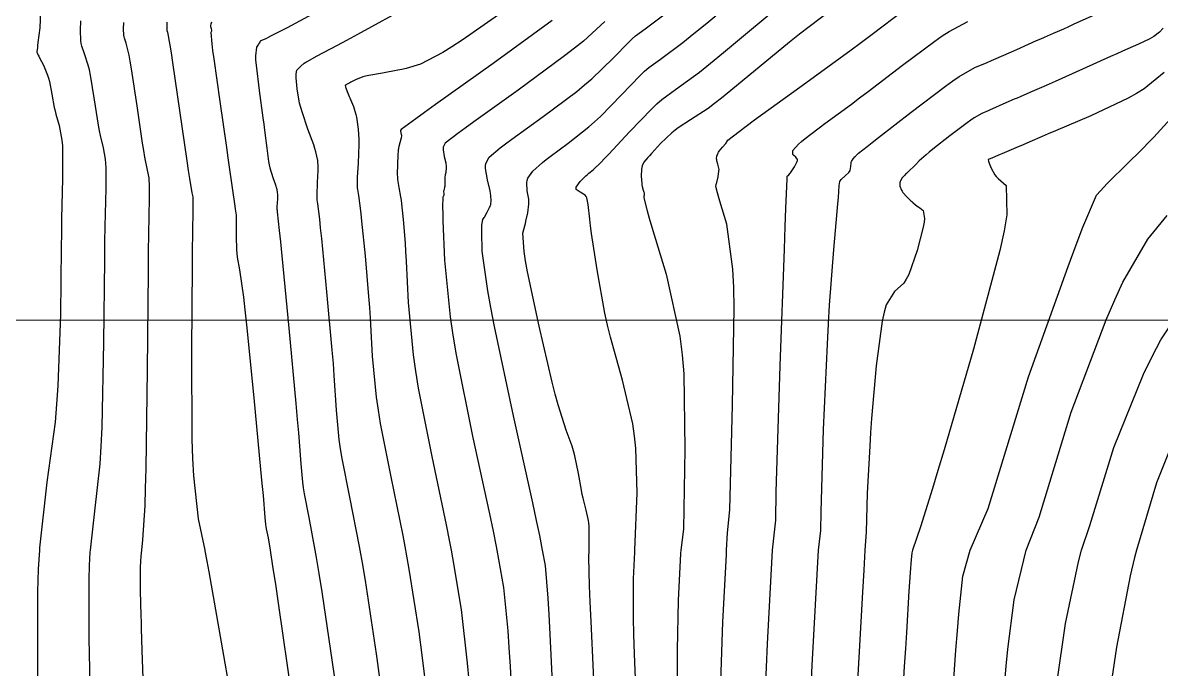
# Model space of a CAD drawing. Header units: metres. Extents: x 837117 to 838477, y 1189012 to 1191015.
# Drawn here: x 837526.7 to 837595.3, y 1189992.8 to 1190031.8 of the extents above; entities that cross this region are included whole.
import ezdxf

# ---------------------------------------------------------------- set-up
doc = ezdxf.new("R2010")
doc.units = ezdxf.units.M
doc.header["$LTSCALE"] = 0.3
doc.layers.add('COORD', color=7, linetype='Continuous', lineweight=20)
doc.layers.add('COTAS 10', color=1, linetype='Continuous')
doc.layers.add('COTAS INT', color=252, linetype='Continuous')

msp = doc.modelspace()

# ---------------------------------------------------------------- linework, layer by layer
at = {"layer": 'COORD'}
msp.add_line((837476.514, 1190013.872), (838476.514, 1190013.872), dxfattribs=at)
at = {"layer": 'COTAS 10'}
for points, elevation in [([(837561.26, 1189989.594), (837560.981, 1189995.699), (837560.93, 1189996.891), (837560.889, 1189997.868), (837560.836, 1189999.594), (837560.856, 1189999.975), (837560.857, 1190000), (837560.872, 1190001.456), (837560.853, 1190001.63), (837560.827, 1190001.804), (837560.68, 1190002.425), (837560.494, 1190003.138), (837560.444, 1190003.37), (837560.394, 1190003.617), (837560.219, 1190004.631), (837560.002, 1190005.706), (837559.926, 1190005.992), (837559.843, 1190006.272), (837559.486, 1190007.24), (837558.99, 1190008.77), (837558.819, 1190009.405), (837558.633, 1190010.131), (837557.843, 1190013.514), (837557.156, 1190016.797), (837557.035, 1190017.46), (837556.945, 1190018.015), (837556.869, 1190019.131), (837556.989, 1190019.572), (837557.022, 1190019.702), (837557.054, 1190019.836), (837557.166, 1190020.346), (837557.228, 1190020.875), (837557.228, 1190021.02), (837557.22, 1190021.164), (837557.129, 1190021.679), (837557.097, 1190022.172), (837557.126, 1190022.302), (837557.172, 1190022.43), (837557.477, 1190022.869), (837558.052, 1190023.382), (837558.269, 1190023.556), (837558.511, 1190023.745), (837559.593, 1190024.543), (837560.844, 1190025.531), (837561.193, 1190025.839), (837561.542, 1190026.162), (837562.809, 1190027.455), (837563.944, 1190028.632), (837564.209, 1190028.883), (837564.453, 1190029.101), (837565.158, 1190029.615), (837566.517, 1190030.624), (837567.174, 1190031.154), (837567.953, 1190031.792), (837571.777, 1190035)], 1650), ([(837548.639, 1189989.273), (837548.087, 1189993.472), (837548.048, 1189993.765), (837547.374, 1189998.183), (837547.197, 1189999.241), (837547.065, 1190000), (837547.025, 1190000.229), (837546.439, 1190003.2), (837545.977, 1190005.532), (837545.882, 1190006.115), (837545.802, 1190006.672), (837545.635, 1190008.459), (837545.502, 1190010.532), (837545.443, 1190011.268), (837545.376, 1190012.075), (837545.056, 1190015.577), (837544.74, 1190018.803), (837544.676, 1190019.436), (837544.621, 1190019.957), (837544.507, 1190020.898), (837544.471, 1190021.133), (837544.466, 1190021.208), (837544.462, 1190021.288), (837544.467, 1190021.614), (837544.485, 1190021.971), (837544.49, 1190022.071), (837544.495, 1190022.17), (837544.515, 1190022.533), (837544.525, 1190022.902), (837544.525, 1190023.006), (837544.522, 1190023.112), (837544.501, 1190023.498), (837544.392, 1190024.028), (837544.334, 1190024.224), (837544.265, 1190024.44), (837543.915, 1190025.398), (837543.555, 1190026.437), (837543.479, 1190026.704), (837543.413, 1190026.963), (837543.262, 1190027.827), (837543.208, 1190028.489), (837543.204, 1190028.622), (837543.205, 1190028.732), (837543.245, 1190028.945), (837543.324, 1190029.026), (837543.348, 1190029.053), (837543.374, 1190029.082), (837543.477, 1190029.199), (837543.691, 1190029.369), (837543.787, 1190029.43), (837543.899, 1190029.496), (837544.433, 1190029.788), (837545.687, 1190030.458), (837546.252, 1190030.763), (837546.911, 1190031.119), (837550.078, 1190032.84)], 1640), ([(837574.076, 1189988.205), (837574.315, 1189993.05), (837574.617, 1189998.545), (837574.689, 1190000), (837574.83, 1190001.197), (837574.849, 1190002.316), (837574.999, 1190007.293), (837575.221, 1190012.431), (837575.286, 1190013.651), (837575.352, 1190014.784), (837575.605, 1190018.141), (837575.815, 1190020.426), (837575.854, 1190020.883), (837575.885, 1190021.263), (837575.93, 1190022), (837575.98, 1190022.232), (837576.015, 1190022.294), (837576.058, 1190022.355), (837576.29, 1190022.568), (837576.52, 1190022.781), (837576.563, 1190022.841), (837576.596, 1190022.903), (837576.64, 1190023.131), (837576.651, 1190023.346), (837576.664, 1190023.399), (837576.682, 1190023.449), (837576.779, 1190023.607), (837576.888, 1190023.726), (837576.912, 1190023.753), (837576.934, 1190023.776), (837576.994, 1190023.835), (837577.037, 1190023.875), (837577.049, 1190023.887), (837577.062, 1190023.899), (837577.106, 1190023.945), (837577.617, 1190024.352), (837577.924, 1190024.592), (837578.303, 1190024.888), (837580.269, 1190026.416), (837582.338, 1190027.979), (837582.782, 1190028.296), (837583.171, 1190028.563), (837584.11, 1190029.113), (837584.848, 1190029.415), (837585.11, 1190029.527), (837585.396, 1190029.651), (837586.638, 1190030.199), (837587.831, 1190030.731), (837588.087, 1190030.845), (837588.311, 1190030.944), (837588.852, 1190031.18), (837589.467, 1190031.45), (837589.738, 1190031.571), (837590.052, 1190031.712), (837591.551, 1190032.385)], 1660), ([(837530.813, 1189990.96), (837530.72, 1189994.698), (837530.716, 1189998.231), (837530.748, 1189999.088), (837530.793, 1189999.893), (837530.805, 1190000), (837531.074, 1190002.362), (837531.383, 1190005.217), (837531.447, 1190006.265), (837531.501, 1190007.424), (837531.615, 1190012.539), (837531.666, 1190017.517), (837531.679, 1190018.589), (837531.693, 1190019.528), (837531.74, 1190021.815), (837531.744, 1190023.056), (837531.73, 1190023.335), (837531.71, 1190023.586), (837531.584, 1190024.262), (837531.399, 1190025.005), (837531.343, 1190025.299), (837531.283, 1190025.632), (837531.048, 1190027.15), (837530.803, 1190028.653), (837530.737, 1190028.975), (837530.673, 1190029.257), (837530.448, 1190029.934), (837530.278, 1190030.402), (837530.248, 1190030.552), (837530.225, 1190030.71), (837530.205, 1190031.352), (837530.228, 1190031.921)], 1630), ([(837589.053, 1189991.942), (837589.569, 1189995.581), (837590.364, 1189999.315), (837590.546, 1190000), (837591.052, 1190001.495), (837592.489, 1190006.203), (837594.276, 1190010.619), (837594.796, 1190011.686), (837595.328, 1190012.685), (837597.339, 1190015.729)], 1670)]:
    msp.add_lwpolyline(points, dxfattribs=dict(at, elevation=elevation))
at = {"layer": 'COTAS INT'}
for points, elevation in [([(837563.817, 1189988.285), (837563.588, 1189993.767), (837563.552, 1189994.928), (837563.527, 1189995.935), (837563.532, 1189998.285), (837563.616, 1189999.896), (837563.621, 1190000), (837563.762, 1190003.462), (837563.686, 1190006.153), (837563.603, 1190006.89), (837563.493, 1190007.624), (837562.871, 1190010.249), (837562.151, 1190012.856), (837561.978, 1190013.578), (837561.818, 1190014.301), (837561.337, 1190016.914), (837561.01, 1190019.108), (837560.948, 1190019.567), (837560.897, 1190019.961), (837560.813, 1190020.848), (837560.733, 1190021.245), (837560.686, 1190021.33), (837560.627, 1190021.405), (837560.32, 1190021.59), (837560.09, 1190021.759), (837560.079, 1190021.825), (837560.09, 1190021.899), (837560.322, 1190022.235), (837560.673, 1190022.58), (837560.76, 1190022.66), (837560.842, 1190022.733), (837561.101, 1190022.941), (837561.578, 1190023.392), (837561.798, 1190023.619), (837562.056, 1190023.891), (837563.305, 1190025.239), (837564.64, 1190026.624), (837564.952, 1190026.919), (837565.24, 1190027.175), (837566.069, 1190027.781), (837567.508, 1190028.831), (837568.179, 1190029.368), (837568.969, 1190030.012), (837572.808, 1190033.227)], 1652), ([(837576.2, 1190033.125), (837574.122, 1190031.571), (837573.536, 1190031.113), (837572.945, 1190030.644), (837570.773, 1190028.852), (837568.851, 1190027.27), (837568.418, 1190026.933), (837568.028, 1190026.64), (837566.98, 1190025.946), (837566.237, 1190025.479), (837566.039, 1190025.329), (837565.844, 1190025.17), (837565.172, 1190024.519), (837564.622, 1190023.916), (837564.505, 1190023.787), (837564.404, 1190023.674), (837564.164, 1190023.402), (837564.055, 1190023.171), (837564.035, 1190023.084), (837564.021, 1190022.987), (837564.006, 1190022.555), (837564.032, 1190022.125), (837564.042, 1190022.029), (837564.055, 1190021.944), (837564.112, 1190021.723), (837564.165, 1190021.59), (837564.174, 1190021.561), (837564.181, 1190021.535), (837564.186, 1190021.47), (837564.175, 1190021.411), (837564.171, 1190021.389), (837564.168, 1190021.364), (837564.154, 1190021.257), (837564.352, 1190020.477), (837564.481, 1190020.029), (837564.643, 1190019.479), (837565.498, 1190016.656), (837566.321, 1190012.92), (837566.463, 1190011.795), (837566.567, 1190010.632), (837566.634, 1190006.105), (837566.543, 1190001.269), (837566.384, 1190000), (837566.376, 1189999.817), (837566.227, 1189996.976), (837566.164, 1189994.002), (837566.174, 1189992.965), (837566.196, 1189991.834)], 1654), ([(837527.792, 1190032.498), (837527.744, 1190031.503), (837527.638, 1190030.613), (837527.618, 1190030.442), (837527.601, 1190030.303), (837527.572, 1190030.073), (837527.57, 1190030.05), (837527.571, 1190030.043), (837527.572, 1190030.034), (837527.581, 1190029.997), (837527.647, 1190029.857), (837527.684, 1190029.783), (837527.73, 1190029.694), (837527.965, 1190029.247), (837528.22, 1190028.647), (837528.279, 1190028.461), (837528.333, 1190028.267), (837528.484, 1190027.497), (837528.621, 1190026.706), (837528.667, 1190026.499), (837528.715, 1190026.297), (837528.916, 1190025.612), (837529.082, 1190024.723), (837529.109, 1190024.392), (837529.127, 1190024.024), (837529.121, 1190022.391), (837529.065, 1190019.999), (837529.051, 1190019.154), (837529.037, 1190018.228), (837528.993, 1190014.223), (837528.844, 1190009.918), (837528.765, 1190008.804), (837528.668, 1190007.723), (837528.181, 1190004.1), (837527.732, 1190000.147), (837527.724, 1190000), (837527.659, 1189998.859), (837527.609, 1189997.487), (837527.615, 1189991.832)], 1628), ([(837544.677, 1190032.582), (837542.651, 1190031.503), (837541.704, 1190031.015), (837541.52, 1190030.922), (837541.369, 1190030.847), (837541.104, 1190030.728), (837541.065, 1190030.722), (837541.056, 1190030.717), (837541.048, 1190030.712), (837541.024, 1190030.684), (837541.01, 1190030.655), (837541.006, 1190030.643), (837541.004, 1190030.63), (837540.977, 1190030.582), (837540.959, 1190030.554), (837540.936, 1190030.52), (837540.818, 1190030.344), (837540.75, 1190029.811), (837540.76, 1190029.552), (837540.783, 1190029.244), (837540.967, 1190027.727), (837541.199, 1190026.078), (837541.251, 1190025.686), (837541.298, 1190025.324), (837541.425, 1190024.249), (837541.538, 1190023.435), (837541.576, 1190023.237), (837541.618, 1190023.05), (837541.793, 1190022.472), (837541.953, 1190022.034), (837541.985, 1190021.934), (837542.011, 1190021.845), (837542.061, 1190021.602), (837542.071, 1190021.425), (837542.073, 1190021.329), (837542.068, 1190021.16), (837542.059, 1190020.994), (837542.056, 1190020.948), (837542.054, 1190020.903), (837542.046, 1190020.739), (837542.044, 1190020.59), (837542.045, 1190020.553), (837542.048, 1190020.519), (837542.064, 1190020.411), (837542.184, 1190019.277), (837542.252, 1190018.596), (837542.334, 1190017.755), (837542.756, 1190013.389), (837543.182, 1190008.848), (837543.267, 1190007.896), (837543.338, 1190007.076), (837543.476, 1190005.218), (837543.579, 1190004.116), (837543.628, 1190003.772), (837543.687, 1190003.412), (837543.972, 1190001.974), (837544.336, 1190000), (837544.415, 1189999.571), (837544.573, 1189998.602), (837544.747, 1189997.502), (837545.377, 1189993.26), (837545.499, 1189992.435)], 1638), ([(837556.065, 1190032.74), (837553.202, 1190030.757), (837552.582, 1190030.353), (837552.038, 1190030.014), (837550.697, 1190029.314), (837549.828, 1190029.056), (837549.58, 1190028.996), (837549.33, 1190028.94), (837548.402, 1190028.775), (837547.576, 1190028.631), (837547.39, 1190028.588), (837547.223, 1190028.544), (837546.774, 1190028.374), (837546.499, 1190028.225), (837546.442, 1190028.194), (837546.393, 1190028.168), (837546.284, 1190028.109), (837546.238, 1190028.084), (837546.228, 1190028.078), (837546.22, 1190028.073), (837546.201, 1190028.058), (837546.19, 1190028.045), (837546.186, 1190028.041), (837546.181, 1190028.037), (837546.163, 1190028.019), (837546.169, 1190027.953), (837546.179, 1190027.918), (837546.194, 1190027.876), (837546.279, 1190027.666), (837546.404, 1190027.37), (837546.443, 1190027.274), (837546.484, 1190027.172), (837546.65, 1190026.753), (837546.803, 1190026.266), (837546.837, 1190026.12), (837546.866, 1190025.971), (837546.94, 1190025.395), (837546.973, 1190024.798), (837546.977, 1190024.636), (837546.978, 1190024.475), (837546.962, 1190023.905), (837546.932, 1190023.347), (837546.916, 1190023.039), (837546.888, 1190022.489), (837546.881, 1190021.986), (837546.886, 1190021.863), (837546.895, 1190021.746), (837546.95, 1190021.384), (837547.059, 1190020.636), (837547.1, 1190020.277), (837547.147, 1190019.851), (837547.356, 1190017.764), (837547.57, 1190015.302), (837547.62, 1190014.64), (837547.665, 1190013.987), (837547.793, 1190011.7), (837548.025, 1190009.228), (837548.136, 1190008.458), (837548.267, 1190007.651), (837548.906, 1190004.427), (837549.634, 1190000.886), (837549.799, 1190000), (837549.821, 1189999.88), (837550.001, 1189998.863), (837550.596, 1189995.094), (837550.772, 1189993.683), (837551.077, 1189991.233)], 1642), ([(837568.801, 1189992.07), (837568.923, 1189995.668), (837569.136, 1189999.738), (837569.148, 1190000), (837569.208, 1190001.054), (837569.343, 1190002.45), (837569.505, 1190008.748), (837569.607, 1190014.591), (837569.582, 1190015.853), (837569.533, 1190016.96), (837569.162, 1190019.673), (837568.743, 1190021.056), (837568.664, 1190021.325), (837568.601, 1190021.545), (837568.504, 1190021.927), (837568.528, 1190022.053), (837568.541, 1190022.111), (837568.556, 1190022.179), (837568.632, 1190022.508), (837568.688, 1190022.868), (837568.691, 1190022.955), (837568.688, 1190023.037), (837568.63, 1190023.287), (837568.561, 1190023.492), (837568.551, 1190023.546), (837568.545, 1190023.597), (837568.555, 1190023.773), (837568.631, 1190023.956), (837568.665, 1190024.014), (837568.706, 1190024.074), (837568.903, 1190024.313), (837569.096, 1190024.534), (837569.134, 1190024.582), (837569.166, 1190024.624), (837569.226, 1190024.728), (837569.9, 1190025.259), (837570.32, 1190025.57), (837570.84, 1190025.952), (837573.558, 1190027.925), (837576.574, 1190030.118), (837577.281, 1190030.639), (837577.933, 1190031.122), (837579.829, 1190032.558)], 1656), ([(837533.984, 1189992.299), (837533.917, 1189993.969), (837533.882, 1189995.291), (837533.872, 1189995.677), (837533.862, 1189996.071), (837533.825, 1189997.564), (837533.824, 1189998.975), (837533.836, 1189999.318), (837533.854, 1189999.639), (837533.895, 1190000), (837533.966, 1190000.625), (837534.098, 1190002.711), (837534.129, 1190003.725), (837534.157, 1190004.929), (837534.237, 1190010.855), (837534.294, 1190016.805), (837534.308, 1190018.024), (837534.32, 1190019.057), (837534.358, 1190021.24), (837534.361, 1190022.087), (837534.351, 1190022.278), (837534.337, 1190022.449), (837534.251, 1190022.911), (837534.083, 1190023.713), (837534.018, 1190024.1), (837533.945, 1190024.557), (837533.612, 1190026.804), (837533.276, 1190029.034), (837533.2, 1190029.481), (837533.132, 1190029.854), (837532.95, 1190030.586), (837532.846, 1190030.871), (837532.828, 1190030.962), (837532.814, 1190031.058), (837532.802, 1190031.449), (837532.818, 1190031.822)], 1632), ([(837535.416, 1190031.843), (837535.412, 1190031.781), (837535.408, 1190031.723), (837535.399, 1190031.546), (837535.403, 1190031.407), (837535.408, 1190031.372), (837535.415, 1190031.34), (837535.452, 1190031.238), (837535.591, 1190030.451), (837535.663, 1190029.986), (837535.749, 1190029.414), (837536.607, 1190023.483), (837536.694, 1190022.9), (837536.768, 1190022.421), (837536.919, 1190021.56), (837536.965, 1190021.313), (837536.972, 1190021.221), (837536.977, 1190021.119), (837536.976, 1190020.665), (837536.952, 1190019.026), (837536.942, 1190018.177), (837536.932, 1190017.156), (837536.884, 1190012.043), (837536.915, 1190006.696), (837536.953, 1190005.529), (837537.005, 1190004.497), (837537.302, 1190001.9), (837537.695, 1190000), (837537.702, 1189999.964), (837537.82, 1189999.348), (837537.94, 1189998.697), (837538.399, 1189996.061), (837538.903, 1189993.194), (837539.052, 1189992.398)], 1634), ([(837538.104, 1190031.85), (837538.056, 1190031.712), (837538.04, 1190031.641), (837538.041, 1190031.615), (837538.044, 1190031.588), (837538.071, 1190031.469), (837538.095, 1190031.349), (837538.096, 1190031.32), (837538.094, 1190031.293), (837538.065, 1190031.213), (837538.118, 1190030.536), (837538.168, 1190030.133), (837538.233, 1190029.636), (837538.595, 1190027.062), (837538.996, 1190024.29), (837539.086, 1190023.669), (837539.166, 1190023.11), (837539.505, 1190020.746), (837539.53, 1190020.577), (837539.55, 1190020.44), (837539.587, 1190020.209), (837539.593, 1190020.176), (837539.594, 1190020.164), (837539.594, 1190020.089), (837539.591, 1190019.869), (837539.59, 1190019.755), (837539.588, 1190019.618), (837539.582, 1190018.932), (837539.609, 1190018.113), (837539.628, 1190017.892), (837539.653, 1190017.673), (837539.786, 1190016.906), (837540.02, 1190015.268), (837540.108, 1190014.501), (837540.207, 1190013.598), (837540.648, 1190009.203), (837541.059, 1190004.881), (837541.139, 1190004.024), (837541.204, 1190003.314), (837541.317, 1190001.977), (837541.356, 1190001.559), (837541.375, 1190001.429), (837541.397, 1190001.293), (837541.505, 1190000.748), (837541.628, 1190000), (837541.806, 1189998.913), (837541.95, 1189997.963), (837542.119, 1189996.822), (837542.951, 1189991.106)], 1636), ([(837558.643, 1190031.947), (837555.071, 1190029.35), (837551.608, 1190026.873), (837550.943, 1190026.396), (837550.406, 1190026.01), (837549.53, 1190025.374), (837549.501, 1190025.315), (837549.499, 1190025.294), (837549.498, 1190025.27), (837549.516, 1190025.167), (837549.54, 1190025.066), (837549.545, 1190025.043), (837549.548, 1190025.023), (837549.55, 1190024.97), (837549.532, 1190024.885), (837549.523, 1190024.845), (837549.512, 1190024.797), (837549.455, 1190024.565), (837549.4, 1190024.339), (837549.389, 1190024.296), (837549.381, 1190024.26), (837549.368, 1190024.199), (837549.366, 1190024.189), (837549.365, 1190024.186), (837549.364, 1190024.181), (837549.357, 1190024.163), (837549.344, 1190024.014), (837549.339, 1190023.928), (837549.333, 1190023.822), (837549.305, 1190023.277), (837549.298, 1190022.652), (837549.306, 1190022.496), (837549.317, 1190022.347), (837549.394, 1190021.871), (837549.496, 1190021.316), (837549.525, 1190021.117), (837549.553, 1190020.899), (837549.656, 1190019.951), (837549.765, 1190018.528), (837549.796, 1190018.012), (837549.829, 1190017.442), (837549.952, 1190014.942), (837550.248, 1190011.785), (837550.39, 1190010.801), (837550.556, 1190009.77), (837551.373, 1190005.653), (837552.244, 1190001.544), (837552.445, 1190000.519), (837552.542, 1190000), (837552.628, 1189999.543), (837553.145, 1189996.424), (837553.514, 1189993.193), (837553.605, 1189992.146)], 1644), ([(837561.816, 1190031.888), (837560.513, 1190030.706), (837559.982, 1190030.279), (837559.377, 1190029.808), (837556.579, 1190027.748), (837553.909, 1190025.83), (837553.385, 1190025.449), (837552.955, 1190025.134), (837552.179, 1190024.539), (837552.069, 1190024.314), (837552.059, 1190024.233), (837552.057, 1190024.144), (837552.123, 1190023.752), (837552.217, 1190023.365), (837552.234, 1190023.278), (837552.246, 1190023.201), (837552.254, 1190022.998), (837552.231, 1190022.855), (837552.224, 1190022.816), (837552.216, 1190022.777), (837552.185, 1190022.639), (837552.16, 1190022.486), (837552.157, 1190022.438), (837552.154, 1190022.387), (837552.157, 1190022.185), (837552.159, 1190021.99), (837552.157, 1190021.945), (837552.152, 1190021.903), (837552.124, 1190021.783), (837552.097, 1190021.684), (837552.093, 1190021.655), (837552.091, 1190021.625), (837552.098, 1190021.514), (837552.101, 1190021.411), (837552.097, 1190021.387), (837552.09, 1190021.365), (837552.047, 1190021.298), (837552.027, 1190020.681), (837552.034, 1190020.312), (837552.047, 1190019.856), (837552.142, 1190017.493), (837552.483, 1190014.086), (837552.651, 1190012.972), (837552.851, 1190011.784), (837553.84, 1190006.879), (837554.853, 1190002.202), (837555.068, 1190001.158), (837555.255, 1190000.223), (837555.295, 1190000), (837555.693, 1189997.753), (837555.952, 1189995.153), (837556.025, 1189994.136), (837556.1, 1189992.99), (837556.376, 1189987.778)], 1646), ([(837558.796, 1189989.089), (837558.51, 1189994.946), (837558.446, 1189996.125), (837558.389, 1189997.113), (837558.242, 1189999.083), (837558.061, 1190000), (837557.882, 1190000.903), (837557.692, 1190001.797), (837557.463, 1190002.86), (837556.307, 1190008.105), (837555.16, 1190013.489), (837554.935, 1190014.639), (837554.751, 1190015.641), (837554.423, 1190018.03), (837554.388, 1190019.192), (837554.389, 1190019.42), (837554.394, 1190019.609), (837554.449, 1190019.952), (837554.543, 1190020.067), (837554.571, 1190020.11), (837554.601, 1190020.159), (837554.72, 1190020.378), (837554.826, 1190020.587), (837554.865, 1190020.665), (837554.903, 1190020.738), (837554.922, 1190020.806), (837554.928, 1190020.838), (837554.935, 1190020.876), (837554.963, 1190021.061), (837554.945, 1190021.392), (837554.924, 1190021.522), (837554.895, 1190021.669), (837554.73, 1190022.336), (837554.615, 1190023.017), (837554.619, 1190023.173), (837554.637, 1190023.314), (837554.828, 1190023.704), (837555.503, 1190024.258), (837555.827, 1190024.503), (837556.21, 1190024.787), (837558.086, 1190026.145), (837560.111, 1190027.67), (837560.587, 1190028.059), (837561.027, 1190028.434), (837562.313, 1190029.672), (837563.247, 1190030.641), (837563.465, 1190030.847), (837563.666, 1190031.027), (837564.246, 1190031.45), (837565.366, 1190032.281)], 1648), ([(837571.439, 1189990.137), (837571.619, 1189994.359), (837571.894, 1189999.619), (837571.912, 1190000), (837572.108, 1190001.827), (837572.139, 1190003.534), (837572.368, 1190011.131), (837572.629, 1190018.163), (837572.68, 1190019.514), (837572.721, 1190020.607), (837572.793, 1190022.4), (837572.801, 1190022.488), (837572.802, 1190022.505), (837572.803, 1190022.52), (837572.805, 1190022.548), (837572.815, 1190022.563), (837572.821, 1190022.569), (837572.829, 1190022.575), (837572.87, 1190022.607), (837572.959, 1190022.709), (837572.997, 1190022.76), (837573.041, 1190022.822), (837573.247, 1190023.127), (837573.407, 1190023.443), (837573.42, 1190023.51), (837573.421, 1190023.569), (837573.315, 1190023.71), (837573.173, 1190023.821), (837573.151, 1190023.862), (837573.136, 1190023.906), (837573.143, 1190024.101), (837573.473, 1190024.485), (837573.66, 1190024.648), (837573.89, 1190024.836), (837575.069, 1190025.723), (837576.671, 1190026.902), (837577.167, 1190027.276), (837577.687, 1190027.669), (837579.753, 1190029.257), (837581.704, 1190030.706), (837582.15, 1190031.011), (837582.556, 1190031.275), (837583.683, 1190031.88)], 1658), ([(837595.466, 1190031.471), (837595.236, 1190031.246), (837594.893, 1190030.969), (837594.764, 1190030.889), (837594.621, 1190030.809), (837593.983, 1190030.507), (837593.019, 1190030.09), (837592.67, 1190029.936), (837592.286, 1190029.765), (837590.601, 1190029.011), (837588.95, 1190028.27), (837588.586, 1190028.107), (837588.263, 1190027.964), (837587.432, 1190027.601), (837586.838, 1190027.346), (837586.664, 1190027.27), (837586.486, 1190027.192), (837585.808, 1190026.891), (837585.184, 1190026.616), (837585.04, 1190026.553), (837584.909, 1190026.497), (837584.538, 1190026.345), (837584.066, 1190026.069), (837583.871, 1190025.935), (837583.647, 1190025.775), (837582.608, 1190024.99), (837581.581, 1190024.18), (837581.365, 1190024.005), (837581.18, 1190023.851), (837580.761, 1190023.474), (837580.537, 1190023.243), (837580.476, 1190023.182), (837580.414, 1190023.122), (837580.192, 1190022.915), (837579.986, 1190022.723), (837579.934, 1190022.673), (837579.885, 1190022.624), (837579.727, 1190022.457), (837579.621, 1190022.284), (837579.604, 1190022.23), (837579.593, 1190022.175), (837579.599, 1190021.957), (837579.688, 1190021.717), (837579.729, 1190021.648), (837579.776, 1190021.579), (837580.009, 1190021.317), (837580.26, 1190021.08), (837580.32, 1190021.025), (837580.375, 1190020.976), (837580.542, 1190020.836), (837580.697, 1190020.717), (837580.745, 1190020.68), (837580.796, 1190020.641), (837581, 1190020.486), (837581.078, 1190020.014), (837581.05, 1190019.775), (837581, 1190019.49), (837580.64, 1190018.067), (837580.126, 1190016.637), (837579.979, 1190016.346), (837579.831, 1190016.102), (837579.278, 1190015.601), (837578.762, 1190014.792), (837578.637, 1190014.354), (837578.519, 1190013.822), (837578.157, 1190011.126), (837577.887, 1190007.941), (837577.827, 1190007.1), (837577.773, 1190006.277), (837577.631, 1190003.455), (837577.56, 1190001.097), (837577.474, 1190000), (837577.412, 1189998.799), (837577.341, 1189997.472), (837577.011, 1189991.741)], 1662), ([(837595.529, 1190028.806), (837594.317, 1190027.827), (837593.864, 1190027.546), (837593.358, 1190027.261), (837591.105, 1190026.197), (837588.965, 1190025.292), (837588.531, 1190025.108), (837588.166, 1190024.953), (837587.419, 1190024.63), (837587.021, 1190024.455), (837586.876, 1190024.392), (837586.716, 1190024.323), (837586.012, 1190024.023), (837585.365, 1190023.748), (837585.141, 1190023.652), (837584.978, 1190023.583), (837584.972, 1190023.58), (837584.971, 1190023.58), (837584.969, 1190023.579), (837584.966, 1190023.578), (837584.961, 1190023.575), (837584.959, 1190023.574), (837584.957, 1190023.572), (837584.947, 1190023.564), (837584.935, 1190023.555), (837584.918, 1190023.538), (837584.938, 1190023.455), (837584.954, 1190023.406), (837584.975, 1190023.345), (837585.088, 1190023.034), (837585.314, 1190022.641), (837585.407, 1190022.528), (837585.512, 1190022.415), (837585.999, 1190021.992), (837586.045, 1190020.218), (837585.871, 1190019.253), (837585.618, 1190018.081), (837584.03, 1190012.137), (837582.254, 1190006.06), (837581.882, 1190004.805), (837581.561, 1190003.735), (837580.832, 1190001.417), (837580.351, 1190000), (837580.309, 1189999.857), (837580.272, 1189999.433), (837580.255, 1189999.205), (837580.236, 1189998.929), (837580.143, 1189997.532), (837579.987, 1189995.046), (837579.928, 1189994.084), (837579.862, 1189993.003), (837579.568, 1189988.106)], 1664), ([(837582.586, 1189988.432), (837582.972, 1189993.983), (837583.063, 1189995.148), (837583.148, 1189996.151), (837583.395, 1189998.432), (837583.836, 1190000), (837584.924, 1190002.519), (837587.344, 1190010.451), (837589.73, 1190017.111), (837590.213, 1190018.416), (837590.618, 1190019.487), (837591.439, 1190021.408), (837591.899, 1190021.921), (837592.076, 1190022.104), (837592.276, 1190022.305), (837593.176, 1190023.178), (837594.264, 1190024.251), (837594.582, 1190024.578), (837594.906, 1190024.917), (837596.134, 1190026.251)], 1666), ([(837585.894, 1189991.878), (837585.996, 1189993.01), (837586.1, 1189994.047), (837586.482, 1189997.006), (837587.203, 1190000), (837587.988, 1190002.007), (837589.917, 1190008.327), (837592.028, 1190013.895), (837592.545, 1190015.1), (837593.032, 1190016.159), (837594.549, 1190018.768), (837595.709, 1190020.189)], 1668), ([(837596.236, 1190006.982), (837595.061, 1190004.078), (837593.851, 1190000), (837593.74, 1189999.558), (837593.484, 1189998.462), (837592.655, 1189994.155), (837592.005, 1189989.837)], 1672)]:
    msp.add_lwpolyline(points, dxfattribs=dict(at, elevation=elevation))

doc.saveas('drawing.dxf')
